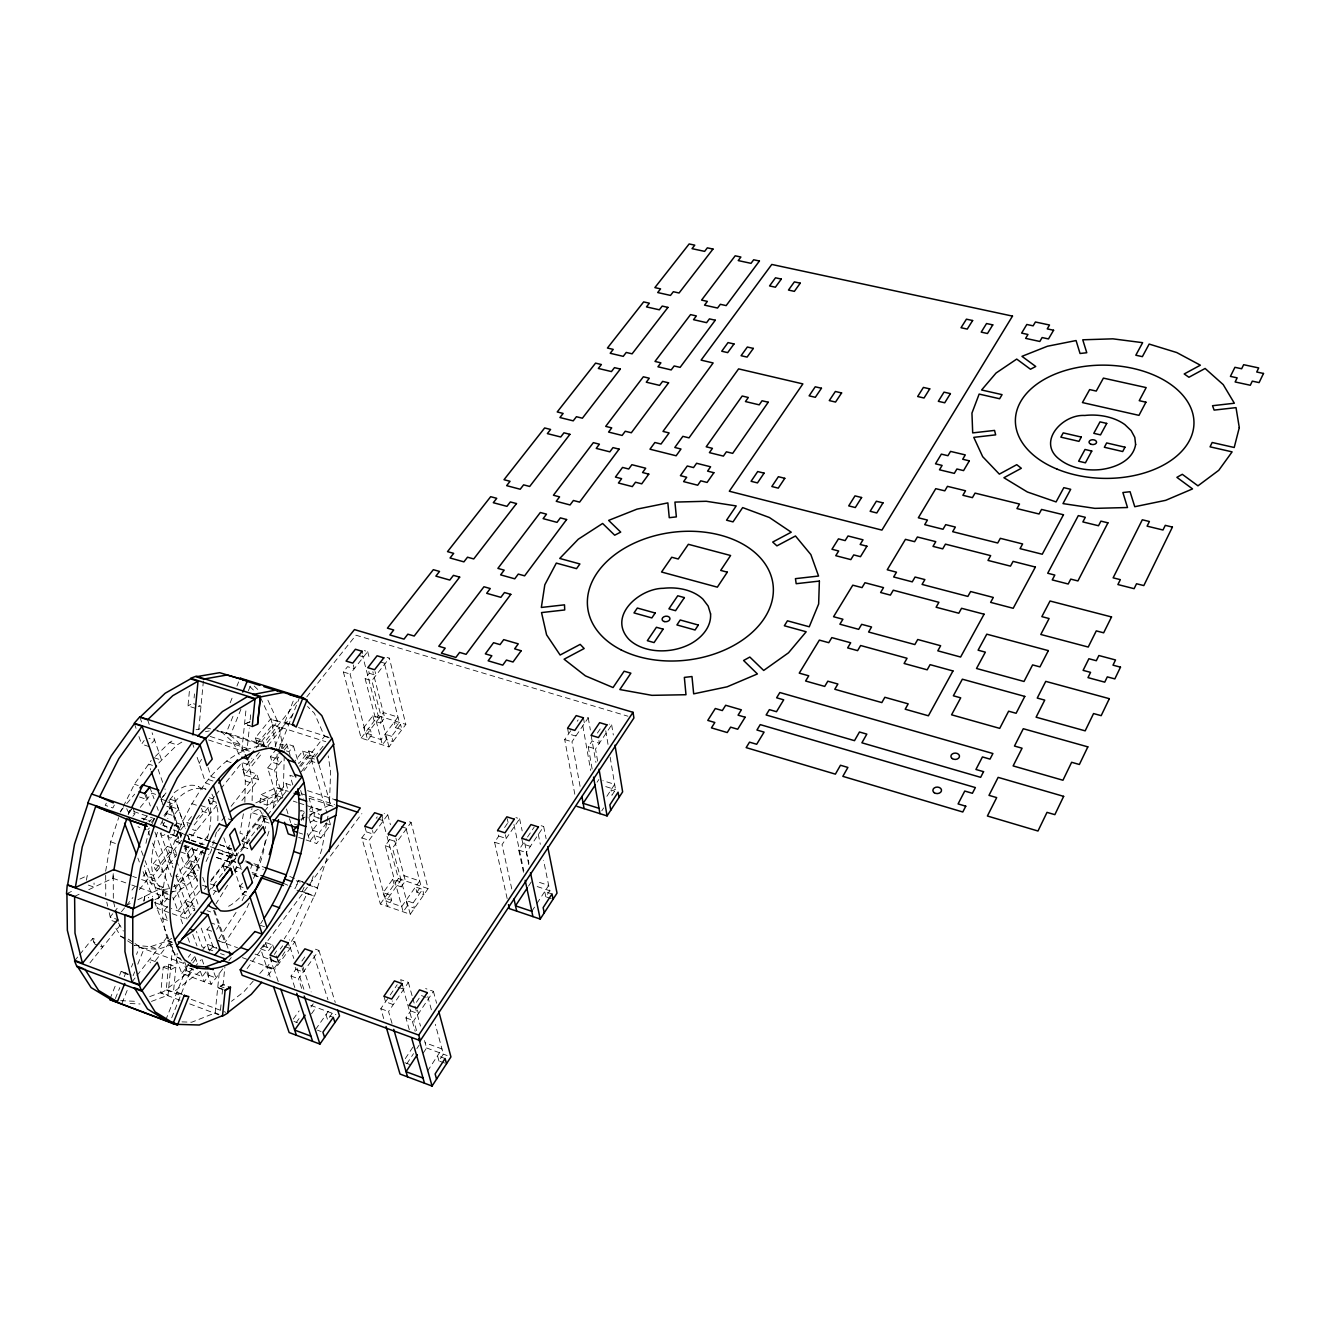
<?xml version="1.0" encoding="UTF-8"?>
<svg xmlns="http://www.w3.org/2000/svg" width="1330" height="1330" viewBox="0 0 1330 1330"><rect width="100%" height="100%" fill="white"/><g stroke="black" fill="none" stroke-linecap="round" stroke-linejoin="round"><path stroke-width="0.75" stroke-dasharray="5 3.75" d="M181.778 960.26L176.873 956.968C151.387 919.845 163.989 870.951 177.888 831.782C194.529 795.706 218.453 752.248 261.594 745.714L265.302 746.629M217.837 820.743L217.97 812.447L215.975 802.04L208.677 799.596A54.829 28.628 -68.5 0 1 207.148 839.08M244.87 802.239L245.302 780.926L242.077 763.137M252.118 800.743L252.484 783.304L248.594 761.558M273.298 807.393L275.46 795.49L282.509 797.817L267.064 805.149L259.965 802.771L260.796 794.841L276.623 787.476L288.294 791.333M267.064 805.149L267.895 797.202L260.796 794.841M277.139 754.193L276.291 787.626L283.357 789.954L284.238 756.487M314.163 816.653L314.312 812.613L319.749 814.409M309.225 815.124L329.424 805.149L330.605 771.483L328.211 755.906M88.778 889.67L112.867 878.249L113.316 873.062M154.978 899.645L162.41 895.938L163.224 887.226L138.42 878.415M180.049 1000.276L160.747 993.028L163.208 967.193L168.677 964.233L175.893 966.893L170.44 969.886L163.208 967.193M195.493 708.341L187.979 705.931L189.675 688.159M160.747 993.028L166.217 989.986L168.677 964.233M194.097 697.984L194.479 693.911M151.454 1001.407L168.012 995.206L172.85 944.765M203.39 681.027L198.669 730.602M192.966 968.822L166.267 989.453L173.465 992.163L177.206 953.411M181.977 1021.889L191.769 1022.205L215.161 1012.911L219.533 970.002M208.577 739.979L241.811 750.785L246.117 708.425M220.497 1009.769L221.096 1003.901M222.11 994.125L224.886 966.976M241.811 750.785L247.23 748.441L249.309 728.025M250.156 719.829L250.954 712.049M259.965 802.771L275.776 795.34L276.623 787.476M86.417 880.244L87.181 875.689L91.005 877.052M105.652 871.233L110.689 841.807L118.686 817.618M143.84 901.225L144.687 896.387L148.594 897.783M144.006 900.925L144.804 896.337L148.711 897.733M216.441 832.131L211.104 851.05L205.053 863.619M243.407 813.827L239.949 833.162L247.081 835.589L242.01 851.217M247.081 835.589L251.952 808.507M326.681 823.071L321.877 849.105L318.801 858.698M327.047 821.076L328.161 815.057M313.248 875.955L310.156 885.547L306.781 884.034M317.321 888.024L327.197 857.285M296.923 884.699L298.319 880.261L305.085 883.27M228.411 866.029L233.598 852.663M250.755 868.457L252.118 864.301L246.798 862.472M268.993 831.217L257.305 867.276L263.373 869.404M157.489 832.364C151.254 850.701 145.585 878.598 164.837 890.967C178.187 894.708 189.708 884.068 197.655 874.658L190.389 872.114L187.713 874.924L198.22 904.733M296.972 890.186L314.395 896.237L317.571 888.124L305.568 882.771M165.685 1020.177L187.746 964.998M275.111 746.413L294.545 697.785M171.703 1017.799L191.437 968.356M278.419 750.486L299.25 698.283M122.011 1003.186L127.929 988.539M133.116 975.721L134.679 971.864M137.788 964.184L144.022 948.789L139.451 947.226L136.541 954.425M266.914 746.762L230.489 735.008L240.896 709.306M248.394 690.769L250.638 685.199M109.958 998.996L115.91 984.316M119.6 975.223L121.113 971.482L128.511 974.242M230.173 702.789L233.265 695.158M236.94 686.081L238.635 681.891M170.323 834.276L176.075 836.254L179.7 827.293L174.263 824.866M115.378 998.547L119.816 987.591M124.239 976.686L125.752 972.962L131.271 975.023M131.437 967.043L132.884 963.435M230.489 735.008L226.316 732.764L233.033 716.172M128.511 813.777L129.958 810.236M291.453 941.407L298.003 931L314.163 896.121L306.997 893.644L290.838 928.456L284.254 938.83M296.956 884.45L295.177 888.457L290.023 886.196M304.138 887.21L302.392 890.967L314.395 896.237M249.159 903.103L244.886 912.164L224.92 942.87L217.854 940.327M242.126 900.626L246.416 891.566M227.58 885.215L216.042 903.718M234.662 870.369L236.424 866.645M160.697 824.434C168.727 807.443 184.139 783.437 206.017 789.205L198.669 786.745M162.925 825.465L164.504 822.289M120.531 812.048L122.377 808.341M123.308 806.479L134.413 784.235L151.204 760.477M128.145 814.658L130.922 809.089M114.347 805.082L112.9 807.975L105.236 805.332L106.683 802.456M284.886 951.798L278.319 962.189L271.104 959.578M274.396 954.391L276.59 950.933M260.647 948.855L267.912 951.465L272.716 944.998L265.468 942.388L260.647 948.855L266.332 966.029L273.564 968.656L267.014 976.203M260.663 923.635L262.808 920.31M444.619 1063.052L438.95 1060.958L443.372 1054.141L435.309 1024.333M551.268 898.631L545.815 896.802L549.756 890.734L543.604 860.46M601.808 810.801L603.67 807.942M610.154 757.186L615.557 789.671L611.9 795.29L611.002 789.97L618.101 792.181M218.968 938.614L237.854 909.67M427.512 1071.099L441.976 1048.938L425.135 1042.77M531.801 911.316L535.824 905.165M536.938 903.452L548.692 885.448L536.09 881.275M606.879 796.288L614.676 784.334L602.839 780.66M216.657 929.238L218.968 925.697L211.852 923.153M423.239 1053.044L426.581 1047.974L424.37 1040.027M406.797 1063.801L413.497 1053.659M416.855 1048.589L419.083 1045.214M528.509 886.113L532.499 880.078M597.054 782.24L598.899 779.447M213.232 894.608L215.41 891.333M405.284 1058.613L413.148 1046.776M416.539 1030.617L413.763 1020.709L433.414 991.349L425.65 988.572M528.791 864.65L526.248 852.563L543.671 826.512L541.177 825.714M597.636 761.142L595.541 748.973L611.667 724.867L609.24 724.135M190.389 872.114L192.784 868.557L198.22 870.452M409.308 1029.753L405.949 1017.866L410.638 1010.9L409.075 1005.347M416.406 1002.305L421.028 995.439L428.809 998.232M523.471 872.264L518.733 850.103L526.348 838.781M527.511 837.069L534.161 827.16M592.133 769.039L588.242 746.729L592.083 741.01L599.381 743.237L598.733 739.463M597.403 733.079L600.611 728.325M392.018 1023.418L388.56 1011.548L408.377 982.404L400.679 979.645L402.342 985.613M511.784 888.955L502.025 844.65L519.614 818.781L515.907 817.601M580.063 786.346L571.967 741.774L588.242 717.834L584.635 716.754M383.722 1018.614L380.812 1008.722L389.042 996.685M390.205 994.99L397.188 984.765M507.162 898.581L494.577 842.206L498.783 836.071L497.536 830.435M504.585 827.559L509.107 820.943M574.809 794.243L564.718 739.563L570.753 730.719M577.203 721.276L578.168 719.879M201.628 759.397L199.068 763.088L202.958 764.368M364.736 826.229L366.282 831.815L361.827 837.9L380.347 903.984L410.255 914.292L428.11 888.606L411.07 822.356L408.643 821.558M413.098 902.92L405.999 900.493L407.412 905.747L414.495 908.191L413.098 902.92L422.558 889.371L415.492 886.977L416.872 892.231L423.921 894.641L422.558 889.371M315.592 1029.47L328.294 1011.365M332.251 1013.261L327.646 1019.844L325.983 1014.657L333.265 1017.334M407.412 905.747L403.156 911.848L385.218 845.73L389.657 839.596L388.144 833.993M416.872 892.231L421.078 886.229L405.401 825.996M310.954 1007.043L313.265 1003.768M311.486 1013.876L316.108 1007.325M392.732 879.246L394.162 884.5L401.161 886.877L399.748 881.624L392.732 879.246L383.19 892.679L390.222 895.09L391.668 900.343L387.379 906.412L369.042 840.311L387.745 814.692L384.171 813.511M401.161 886.877L405.401 880.909L394.162 838.764M296.174 1022.654L300.796 1016.12M380.347 903.984L398.401 878.532L387.063 836.404M149.226 746.645L141.612 744.135L144.189 740.494M293.265 1019.096L299.084 1010.933M301.661 988.389L298.519 978.78L318.917 950.435L313.115 948.357M410.255 914.292L392.5 848.158L411.07 822.356M294.828 987.575L291.021 976.054L295.875 969.321L294.063 963.785M301.877 961.025L305.468 956.054M278.236 981.507L274.329 969.986L294.878 941.856L289.341 939.878M270.173 976.885L266.898 967.276L271.802 960.592L269.94 955.056M280.248 949.088L282.675 945.796M376.174 818.332L377.288 816.836M250.24 960.493L273.681 969.005L278.435 962.538L275.21 952.629M247.114 968.622L361.876 813.611M168.145 894.475L162.825 892.58L154.845 902.671L181.828 973.444L211.187 984.333L223.024 968.523M228.91 960.659L231.27 957.517M306.149 839.962L316.656 843.503L330.538 824.949L329.009 819.696M353.281 664.983L354.262 668.707L347.562 666.679L343.373 671.999L361.162 738.133L388.975 746.928L405.85 724.401L389.341 658.134L387.097 657.452M307.546 833.461L309.907 841.225L314.229 835.473L320.962 837.734L319.4 832.497L326.598 822.904M391.635 736.305L385.035 734.226L386.398 739.497L392.982 741.575L391.635 736.305L400.563 724.418L393.979 722.356L395.326 727.643L401.893 729.688L400.563 724.418M205.901 971.781L202.293 976.569L186.765 970.817M308.311 835.971L317.454 823.835M207.729 971.914L209.01 975.372L204.222 981.74L198.503 966.395M386.398 739.497L382.375 744.85L365.102 678.633L369.275 673.279L367.812 667.677M395.326 727.643L399.299 722.356L384.137 662.14M308.876 817.717L313.165 812.081L309.109 798.482M372.816 715.773L374.196 721.043L380.713 723.071L379.349 717.801L372.816 715.773L363.805 727.56L370.355 729.621L371.752 734.892L367.712 740.212L350.073 674.044L367.679 651.634L364.353 650.619M380.713 723.071L384.703 717.818L372.849 671.683M181.828 973.444L190.207 962.454M191.387 960.892L197.322 953.095M304.354 812.68L302.209 815.49L307.197 817.169M361.162 738.133L378.202 715.789L362.575 655.64M192.784 962.92L197.538 956.669M202.293 950.418L207.048 944.184L216.69 947.692M301.245 820.411L303.672 817.235M309.441 809.654L311.586 806.828L322.808 810.552M188.262 957.267L190.639 954.142M217.039 948.44L213.132 947.01L215.543 943.851M229.591 865.78L231.852 862.821L229.891 856.919L218.336 852.912M242.476 883.187L239.899 886.412L243.656 887.725L239.965 886.428M229.891 856.919L209.109 883.552L214.795 885.547M162.825 892.58L164.92 898.116L156.957 908.191L187.065 919.047L194.961 908.872L187.829 906.312L185.801 900.776L192.95 903.319L194.296 907.01M207.995 892.064L218.12 878.997M219.384 877.368L266.233 816.936M267.496 815.307L276.357 803.869M277.621 802.239L287.762 789.172L286.05 783.586L264.454 811.367M301.278 771.716L315.642 753.196L308.776 750.985L299.35 763.071M388.975 746.928L371.851 680.694L389.341 658.134M192.95 903.319L185.02 913.511L173.715 909.437M211.104 879.978L232.7 852.198M241.578 840.76L263.174 812.996M299.616 766.13L309.591 753.295L302.691 751.084L293.947 762.289M246.216 895.489L242.476 894.176L234.762 870.751L238.519 872.048L234.712 870.734L239.832 864.251L241.112 868.174M197.705 885.531L177.871 910.934L172.817 897.368M199.7 891.067L179.932 916.47L182.792 924.151M155.494 960.626L168.96 943.402L172.784 944.799M214.928 884.6L211.138 889.454L216.807 891.449M240.663 851.566L244.072 847.21L247.846 848.523L244.122 847.243L251.47 837.833M258.718 828.573L264.271 821.458L262.426 815.523L242.193 841.325L247.829 843.253M303.839 770.785L318.718 751.749M319.948 750.17L323.656 745.432M234.712 870.734L232.068 862.804L235.876 857.933M167.447 906.412L164.039 910.751L167.663 920.343M173.166 899.13L185.086 883.951L178.054 881.458L202.31 850.718M282.891 797.352L274.495 770.203L282.758 759.679M283.307 748.108L286.648 743.869L293.465 746.063L289.009 751.733L283.889 750.07M218.436 852.53L229.99 856.52L232.534 853.262M131.986 981.889L135.76 977.085M137.007 975.489L166.765 937.517L170.606 938.913M204.338 889.521L206.699 886.528M300.879 766.446L324.487 736.338L314.429 713.312L307.529 706.479M167.63 897.999L161.944 905.215L145.086 860.643M169.908 895.107L183.075 878.415L176.009 875.921L197.804 848.407M276.723 748.707L270.422 756.654L272.151 762.223L279.001 764.467L277.288 758.881L282.176 752.68M284.154 750.17L287.33 746.147L280.497 743.936L277.97 747.111M229.99 856.52L227.347 848.507L229.907 845.248M199.084 846.778L209.325 833.844M231.104 806.312L256.74 773.944L242.875 769.388L251.852 758.15M217.638 831.3L220.198 828.075M241.894 800.56L258.502 779.53L256.74 773.944M277.904 800.926L267.629 767.959L280.929 751.101M258.502 779.53L244.687 774.974L261.495 753.844M267.962 745.714L292.534 714.825M306.765 696.953L355.925 635.191L627.943 716.222M260.83 746.895L298.036 700.295M190.074 860.793L197.355 863.336L192.285 869.737L184.986 867.177L190.074 860.793L185.286 847.094M184.604 845.132L191.919 847.676L186.799 854.076L179.467 851.516M89.958 962.854L119.999 925.514L116.259 924.134M259.3 752.348L249.192 764.916L241.977 762.539L221.079 788.407M288.577 724.451L270.771 718.799L255.343 737.834L257.156 743.753L264.354 746.063L279.383 727.377L272.218 725.099L276.49 750.32M121.446 911.732L125.253 906.993M126.533 905.414L132.9 897.534M139.284 889.654L148.195 878.615L155.61 881.241L176.84 854.858L169.459 852.281L167.364 846.379L153.183 863.885L155.327 869.77L162.742 872.38L160.597 866.495L153.183 863.885M155.327 869.77L169.459 852.281M196.308 819.064L202.542 811.35L201.545 808.391M187.746 834.974L189.276 839.396L216.624 805.415L209.325 802.954L214.546 796.487M215.859 794.875L219.766 790.02M257.156 743.753L272.534 724.717L270.771 718.799M181.761 840.277L153.449 875.34L146.017 872.713L140.897 879.03M194.147 824.916L214.662 799.496L211.902 794.11M256.225 747.992L277.637 721.458L267.114 698.45M74.513 960.925L78.42 956.104M79.734 954.508L92.751 938.431L96.525 939.828M112.767 913.743L110.207 916.902L117.705 919.629M114.047 912.164L119.151 905.846M131.953 890.069L134.513 886.911M188.843 828.307L186.799 822.406L191.803 816.238M175.427 840.676L180.897 833.91M169.642 799.978L173.548 795.19L185.369 828.44M164.006 815.506L170.489 807.543L168.345 801.574M174.247 826.163L176.857 822.971L171.204 806.778L165.951 813.179L167.846 818.565M166.499 800.943L160.98 799.064L166.184 792.713L164.937 788.873M149.342 821.907L151.454 819.33M151.354 822.372L154.529 818.482M160.98 799.064L166.184 792.713M132.917 816.254L135.045 813.694L127.73 811.167L126.034 806.712M140.249 807.376L151.986 793.145L155.627 794.376M126.782 803.636L134.662 794.176M120.149 811.616L123.341 807.776M253.215 981.075L244.022 991.615L231.487 1001.29M259.766 973.56L266.332 966.029M200.082 971.449L173.465 992.163M194.296 967.342L200.98 959.961M208.993 951.1L213 946.661M213.132 947.01L206.948 929.504L209.525 926.678M242.476 894.176L245.102 891.316L248.843 892.63M158.769 762.988L177.139 744.916L182.21 741.874M155.444 756.321L169.608 742.456L174.696 739.43M151.82 743.005L154.679 740.212L148.977 738.35M223.274 989.769L217.721 987.725L223.107 984.35L226.798 985.696M220.281 986.744L223.074 984.632L230.456 987.359M192.168 966.528L134.363 945.281L150.606 946.661L168.328 940.659L171.603 938.332M187.979 705.931L190.822 704.285M310.056 822.273L318.452 818.083M125.702 905.763L130.905 903.186M137.855 899.762L163.224 887.226M300.796 819.28L307.546 815.955M74.613 896.387L81.695 893.029M258.436 809.239L251.536 812.497L265.152 817.069M66.916 893.594L74.015 890.252M255.809 802.871L283.357 789.954M79.933 879.063L87.181 875.689M149.725 996.602L160.797 992.496L168.012 995.206M134.995 943.552L141.745 948.007L157.921 949.354L175.593 943.303M249.957 721.774L244.537 724.019L250.24 725.848M249.94 721.907L244.521 724.135L252.185 726.579M205.419 731.716L209.309 730.902M196.042 729.721L199.932 728.907M198.253 706.662L201.03 706.147L193.532 703.769M130.041 1003.535L140.082 1003.984M120.681 1000.659L136.807 1001.39M181.312 993.743L176.823 992.313L182.493 994.441M181.163 994.092L176.691 992.679L180.464 994.092M121.113 971.482L125.752 972.962M205.784 727.693L211.52 729.123M213.432 729.605C227.064 731.334 239.849 739.862 244.521 753.113M216.99 731.035L228.411 733.877M284.736 722.34L286.964 722.955M358.551 655.374L363.556 656.887L362.109 651.284M380.197 661.908L385.251 663.421M369.275 673.279L376.008 675.324L375.06 671.583M343.373 671.999L350.073 674.044M365.102 678.633L371.851 680.694M564.718 739.563L571.967 741.774M588.242 746.729L595.541 748.973M378.202 715.789L405.85 724.401M605.732 786.595L615.557 789.671M371.752 734.892L365.218 732.83L363.805 727.56M292.234 724.734L284.786 722.207L288.743 724.634M298.469 727.593L328.144 737.003M277.637 721.458L270.472 719.181L260.68 697.951M324.487 736.338L331.802 738.649M272.534 724.717L325.833 741.691M255.343 737.834L262.559 740.145L264.354 746.063M313.298 756.471L309.624 755.29L311.32 761.226L314.977 762.423M256.574 740.394L263.772 742.722M310.771 757.867L314.445 759.048M226.316 732.764L268.61 746.396M311.22 758.898L304.337 756.67L302.691 751.084M261.594 745.714L267.28 747.543M221.063 731.517L233.149 742.323L240.431 744.684M210.173 736.421L247.23 748.441M244.521 749.605L252.151 752.082M270.422 756.654L277.288 758.881M498.783 836.071L506.215 838.482L505.4 834.725M267.629 767.959L274.495 770.203M293.348 776.371L289.874 775.24L292.833 784.949M494.577 842.206L502.025 844.65M518.733 850.103L526.248 852.563M169.608 742.456L177.139 744.916M226.3 761.043L233.997 763.57M286.05 783.586L291.902 785.515M307.546 790.652L334.911 799.663M301.411 793.678L307.263 795.606M309.208 796.254L334.562 804.617M377.969 818.931L383.356 820.71L381.86 815.091M401.278 826.612L406.714 828.407M309.691 798.382L333.032 806.08M329.424 805.149L333.015 806.329M245.302 780.926L252.484 783.304M275.776 795.34L283.556 797.9M293.265 801.125L297.155 802.406M299.1 803.054L322.425 810.785M154.047 757.684L161.612 760.195L152.102 732.78M214.895 777.867L211.021 776.587L208.029 767.493M309.824 810.968L318.751 813.943M537.187 886.561L553.396 891.948M208.228 779.43L215.959 782.007M366.282 831.815L373.497 834.226L372.466 830.485M389.657 839.596L396.922 842.023L395.924 838.282M303.955 811.367L300.613 810.253L304.021 821.824M552.017 893.943L544.718 891.516L545.815 896.802M260.713 798.665L267.812 801.026M319.616 818.249L314.179 816.454L313.415 820.593L317.055 821.807M152.435 765.365L148.644 764.102L150.706 769.937M209.575 784.401L205.701 783.121L196.591 755.639M325.501 823.27L330.538 824.949M361.827 837.9L369.042 840.311M385.218 845.73L392.5 848.158M209.176 797.651L214.662 799.496M262.426 815.523L269.89 818.033M294.279 824.051L297.621 825.182M312.65 830.219L319.4 832.497M263.673 818.083L267.397 819.33M298.901 832.813L302.675 834.076M264.271 821.458L271.719 823.968M298.635 837.418L304.271 839.313M200.547 805.431L207.879 807.909L209.841 813.827L202.542 811.35M259.466 825.332L255.726 824.068L257.604 830.003M134.413 784.235L138.204 785.515M191.653 803.586L199.417 806.213M228.294 818.898L232.118 820.194M170.207 799.247L175.793 801.125L185.352 828.706M398.401 878.532L428.11 888.606M167.43 802.04L173.033 803.935M171.204 806.778L178.636 809.305L173.382 815.722L165.951 813.179M139.484 796.986L146.782 799.463L144.588 793.511M166.799 806.279L170.489 807.543M186.799 822.406L192.318 824.284M176.857 822.971L184.238 825.498L179.051 831.898L173.499 829.987M192.501 829.554L196.175 830.818L194.662 826.395M133.798 811.549L154.829 818.765M173.964 825.332L179.7 827.293M242.16 841.292L249.707 843.902M391.668 900.343L384.653 897.916L383.19 892.679M189.143 834.159L210.306 841.425M212.218 842.073L217.987 844.051M219.916 844.716L231.453 848.69M163.075 825.215L166.998 826.562M188.943 834.159L210.09 841.441M212.019 842.09L217.771 844.068M219.699 844.733L231.237 848.706M142.177 818.266L149.425 820.76M223.822 837.734L227.413 848.54L231.187 849.837M177.888 831.782L185.668 834.442M179.982 832.813A4.838 2.527 -68.5 0 1 179.251 840.427A4.838 2.527 -68.5 0 1 175.244 838.648A4.838 2.527 -68.5 0 1 179.982 832.813L187.347 835.34M191.188 840.061L208.461 846.013M210.373 846.661L216.142 848.656M218.054 849.305L237.239 855.922L235.942 851.981M191.104 840.427L202.609 844.384M214.13 848.357L235.227 855.639M227.347 848.507L234.961 851.134M245.651 860.876L265.052 867.559M298.352 880.277L303.755 882.139M296.274 880.776L300.148 882.106M307.895 884.783L317.571 888.124M231.071 860.477L238.203 862.937M176.341 841.79L183.706 844.334M231.836 860.992L235.593 862.289M184.039 846.163L209.01 854.808M216.69 857.484L232.068 862.804M183.823 846.179L208.793 854.841M216.474 857.501L231.852 862.821M240.447 868.374L236.574 867.027L241.844 869.321M252.085 872.413L261.794 875.772M226.832 867.06L223.058 865.747L224.554 870.186M254.13 875.273L257.638 876.503M258.253 876.736L254.396 875.389L257.555 867.393L245.036 861.857M167.364 846.379L174.745 848.956L176.325 853.378M230.605 868.357L223.058 865.747L225.053 871.649M110.689 841.807L118.303 844.467M168.012 861.89L175.776 864.6M187.713 874.924L194.995 877.484L184.587 847.742M202.459 885.248L206.017 886.512M154.18 878.731L146.766 876.104A54.829 28.628 -68.5 0 1 144.455 865.597M132.701 876.387L136.508 877.734M157.455 888.34L164.837 890.967M259.766 925.048L265.252 926.993M162.809 891.599L170.556 894.359M207.048 910.651L210.622 911.931M112.867 878.249L130.008 884.384M131.919 885.065L137.638 887.093M139.534 887.775L162.41 895.938M164.92 898.116L171.986 900.643M284.52 946.461L290.073 948.44L288.244 942.887M397.953 987.159L403.738 989.237L402.175 983.668M154.845 902.671L171.819 908.756M263.174 945.979L270.439 948.589M88.362 885.098L94.081 887.16L94.048 882.987M206.948 929.504L214.08 932.064M162.659 918.614L170.373 921.391M217.97 940.676L237.472 947.725M255.028 954.076L278.435 962.538M271.802 960.592L279.234 963.286L277.987 959.595M295.875 969.321L303.373 972.03L302.176 968.34M410.638 1010.9L418.451 1013.726L417.421 1010.019M242.426 957.65L248.278 959.778M266.898 967.276L274.329 969.986M291.021 976.054L298.519 978.78M380.812 1008.722L388.56 1011.548M405.949 1017.866L413.763 1020.709M212.783 950.784L202.077 946.877L196.408 931.432M220.497 953.577L224.338 954.99M168.328 940.659L171.952 941.973M116.624 922.338L111.005 920.277L108.162 908.157M167.514 940.925L175.178 943.718M150.606 946.661L157.921 949.354M115.91 928.323L120.797 936.353L126.383 938.415M176.873 956.968L180.681 958.365M310.721 1005.347L335.875 1014.607M426.581 1047.974L447.146 1055.538M445.101 1058.547L437.52 1055.754L438.95 1060.958M209.01 975.372L215.959 977.949L214.064 972.762M155.361 961.59L149.575 959.462L150.34 962.854M165.884 966.245L173.133 968.922M220.381 986.411L224.072 987.774M217.754 987.409L223.307 989.453M92.751 938.431L93.566 941.823L99.218 943.918M293.913 1021.407L297.538 1022.753M317.421 1030.151L321.079 1031.515M404.935 1062.703L410.588 1064.798M123.208 972.795L130.589 975.555M166.217 989.986L181.612 995.754M191.237 999.362L225.867 1012.329M215.161 1012.911L218.851 1014.291M189.691 1003.884L222.476 1016.203M252.401 873.91L257.654 876.187M172.418 834.658L176.075 836.254M283.14 883.187L288.294 885.448M301.91 891.399L306.997 893.644M246.848 861.973L262.575 868.939M289.807 876.453L294.928 878.748M128.245 939.096L133.299 942.438M120.797 936.353L125.885 939.712M127.58 940.825L132.667 944.167M249.807 686.563L255.56 692.066M254.163 686.014L258.319 690.004M93.566 941.823L95.128 944.3L102.643 947.093L101.097 944.616M118.503 923.02L123.374 931.05M233.149 742.323L239.716 755.822M137.871 858.099L139.351 861.99M143.042 871.665L152.634 896.852M184.687 961.939L186.632 967.126L193.532 969.67L188.727 976.004L183.64 962.571M141.412 850.951L144.355 858.715M132.8 807.726L134.48 812.198M148.278 831.45L149.725 835.323M152.618 843.087L169.924 889.604M187.779 937.584L189.924 943.352M194.928 956.785L197.788 964.466M154.945 832.065L171.42 876.67M174.28 884.417L187.065 919.047M192.75 934.408L197.006 945.929M201.961 959.362L204.089 965.131M206.931 972.812L211.187 984.333M146.067 794.359L150.323 805.947M160.248 832.979L173 867.725M176.009 875.921L190.024 914.059M149.808 787.177L154.031 798.765M156.857 806.495L158.253 810.352M162.476 821.94L163.889 825.797M167.414 835.456L175.859 858.615M176.558 860.56L194.862 910.751M201.196 928.14L208.943 949.371M161.512 800.56L163.125 805.032L160.997 799.164M168.977 800.527L181.595 835.722M185.103 845.498L197.721 880.693M188.145 836.271L189.542 840.178M192.318 847.991L199.284 867.559M202.758 877.335L206.233 887.11M214.579 910.585L228.494 949.687M134.397 723.686L136.358 729.256M138.935 736.537L141.612 744.135M181.528 857.385L184.986 867.177M177.056 834.159L179.251 840.41M139.933 717.269L141.878 722.855M158.137 769.388L164.255 786.911M192.784 868.557L197.987 883.469M170.523 807.543L181.296 838.316M147.597 719.763L149.525 725.349M191.919 847.676L200.049 871.1M213.631 910.302L224.92 942.87M192.268 742.589L194.13 748.175M265.468 942.388L267.978 950.036M269.791 957.201L273.681 969.005M290.023 946.91L293.797 958.465M296.939 968.09L303.872 989.271M272.716 944.998L274.595 950.717M242.875 769.388L244.687 774.974M294.878 941.856L298.635 953.411M303.007 966.893L311.12 991.914M242.792 843.27L244.122 847.243M313.913 955.472L327.978 999.778M318.917 950.435L335.276 1002.454M286.482 808.989L288.893 816.753M289.491 818.698L290.688 822.572M280.497 743.936L282.193 749.521M286.648 743.869L290.156 755.507M300.663 790.452L303.223 798.865M309.059 818.266L316.656 843.503M293.465 746.063L298.685 763.536M308.776 750.985L326.947 813.162M319.034 764.85L330.854 805.664M383.921 996.253L385.534 1001.806L393.281 1004.599L392.217 1000.908M402.907 987.591L415.176 1031.299M408.377 982.404L412.234 996.303M412.782 998.298L414.445 1004.25M414.993 1006.245L420.513 1026.112M427.795 996.519L431.552 1010.434M382.192 818.366L386.515 834.409M387.745 814.692L390.422 824.733M433.414 991.349L436.606 1003.269M367.679 651.634L369.757 659.647M106.733 902.089L107.68 906.146M114.746 906.844L113.333 900.776L113.233 873.926M146.017 872.713L151.204 883.851A54.829 28.628 -68.5 0 0 170.041 888.174M507.262 818.698L508.077 822.455M513.929 824.467L523.821 870.867M519.614 818.781L522.158 830.884M524.702 842.987L528.941 863.17M521.709 838.282L522.889 843.918L530.387 846.362L529.606 842.605M538.268 834.209L540.312 844.301M543.671 826.512L546.098 838.632M208.677 799.596L209.325 802.954M567.561 728.208L568.592 733.877L575.84 736.072L575.159 732.298M582.823 725.814L590.67 770.419M583.438 717.784L584.419 723.454M588.242 717.834L590.354 730.004M591.102 735.34L595.956 762.456M279.383 727.377L282.941 748.724M605.749 730.802L608.126 745.016M611.667 724.867L613.33 735.025M105.669 875.356L105.768 895.988M174.147 792.763A54.829 28.628 -68.5 0 1 204.587 791.666M203.091 850.402A54.829 28.628 -68.5 0 1 173.449 886.728M145.951 843.336A54.829 28.628 -68.5 0 1 149.459 830.685M152.202 823.652A54.829 28.628 -68.5 0 1 154.862 817.983M259.782 810.153A55.395 27.714 -68.9 0 1 265.535 828.524M265.235 840.76A55.395 27.714 -68.9 0 1 253.415 878.415M245.169 891.333A55.395 27.714 -68.9 0 1 225.236 907.775M221.794 820.477A55.395 27.714 -68.9 0 1 227.363 814.259M187.879 835.755A4.854 2.51 -68.6 0 1 188.212 839.646M236.341 853.012A4.888 2.444 -68.9 0 1 236.491 855.024M235.892 857.434A4.888 2.444 -68.9 0 1 231.121 860.261A4.888 2.444 -68.9 0 1 233.349 852.53M174.064 829.737A4.838 2.544 -68.5 0 1 171.769 837.368A4.838 2.544 -68.5 0 1 168.627 834.143M141.462 818.283A4.805 2.577 -68.2 0 1 143.524 819.962M139.8 827.31A4.805 2.577 -68.2 0 1 138.004 826.462M149.326 828.008A4.821 2.577 -68.3 0 1 147.83 829.488M147.946 821.109A4.821 2.577 -68.3 0 1 150.024 821.042M164.222 826.711A4.821 2.544 -68.4 0 1 167.031 828.058M164.853 834.492A4.821 2.544 -68.4 0 1 161.545 834.625M161.263 833.794A4.821 2.544 -68.4 0 1 161.179 832.763M419.698 880.959L401.726 906.595L385.933 901.158L403.988 875.639L419.698 880.959M397.969 717.086L381.012 739.58L366.299 734.941L383.356 712.548L397.969 717.086M147.131 815.955L143.956 819.829L147.131 815.955M131.737 809.022L127.497 814.143L131.737 809.022"/><path stroke-width="1.5" d="M151.637 908.024L152.501 899.196L133.166 908.806L67.231 884.982L66.5 893.793L132.368 917.717L151.803 907.941L152.618 899.13M263.889 918.648C288.311 880.776 303.888 834.193 297.787 788.889M213.199 969.67L205.734 966.927L189.957 965.763C241.146 983.768 274.844 919.396 292.035 881.574C303.905 849.155 311.42 813.594 303.207 779.397C298.552 766.645 290.854 752.315 276.407 749.372L288.028 760.095L295.825 776.986M321.394 819.064L321.544 815.024L336.922 807.36L336.025 815.29L320.663 823.021L321.544 815.024M336.623 807.526L337.837 773.827L333.431 744.601M132.368 917.717L133.166 908.806M192.95 734.892L198.02 681.193L190.556 678.849L165.169 693.246L139.933 717.269M257.588 724.351L260.481 696.388L255.061 698.566L252.185 726.579L257.538 724.202L260.364 696.937L283.224 692.514M88.129 803.187L74.497 844.218L67.647 884.783L75.345 887.559L82.227 846.961L95.86 805.847L126.317 819.097L147.364 826.346M113.915 870.003L118.303 844.467L126.915 818.382M278.535 819.679L276.025 833.594L269.242 854.508M329.042 851.533L335.709 815.44M170.922 827.925L169.375 832.597L154.047 825.864L157.805 816.703L173.066 823.519L170.772 828.158M146.466 823.27L132.784 864.816L125.702 905.763L133.582 908.606L140.681 867.609L154.363 825.996L87.797 803.037L91.554 794.01L158.12 816.836L177.206 778.083L200.115 745.149L192.268 742.589L169.326 775.457L150.207 814.126M184.238 995.505L188.827 996.552L177.522 1024.948L109.725 999.562L173.016 1023.635L184.371 995.139L186.383 996.436M303.024 697.701L292.234 724.734L296.224 727.011L306.947 700.079L303.024 697.701L240.181 678.101L244.271 680.528M83.009 968.456L77.34 966.312L91.122 987.625L109.958 998.996L117.356 1001.806L124.787 983.435M242.792 692.099L247.314 680.943L219.65 672.681L196.125 676.754L203.573 679.098L227.081 674.992L247.314 680.943M254.296 892.231L261.162 877.717M131.836 807.227L142.011 786.795L156.541 766.163M91.886 794.143L111.138 756.005L134.397 723.686L142.077 726.197L156.208 766.629M386.049 1026.544L400.014 1074.042L432.067 1086.045L450.937 1056.918L438.717 1011.216M508.509 904.633L509.407 908.656L540.229 919.063L557.021 893.145L547.711 846.711M577.037 806.396L607.079 815.905L622.639 791.865L614.992 745.166M417.304 1054.624L406.049 1071.681L422.99 1078.015M527.395 887.808L515.508 905.83L531.801 911.316M595.208 785.049L583.139 803.32L599.015 808.324M334.911 799.663L360.314 808.008L240.215 969.753L242.176 975.289L420.28 1040.659L418.734 1035.106L633.03 712.315L354.462 629.589L300.597 697.086M420.28 1040.659L633.911 717.984L633.03 712.315M229.408 823.054C213.764 845.813 194.33 889.205 220.531 910.801C243.939 914.358 257.704 887.941 265.9 869.986C272.367 850.784 280.148 822.605 261.594 807.792L254.479 806.362C242.609 808.158 233.448 817.185 226.931 826.728L219.251 824.118M273.448 986.478L289.142 1032.546L319.932 1044.067L339.516 1015.937L337.687 1010.152M305.152 1015.239L294.645 1030.085L310.921 1036.153M142.077 726.197L118.852 758.582L99.617 796.803L113.349 802.888M296.54 826.612L293.265 830.901L297.022 832.164M141.662 991.133L159.517 968.174L157.273 962.305L139.367 985.264L141.662 991.133L76.957 966.777L74.513 960.925L139.367 985.264M232.584 874.276L218.702 892.114L216.674 886.212L230.605 868.357L232.584 874.276L230.589 868.357L216.674 886.212M271.719 823.968L303.739 782.755M269.89 818.033L302.026 776.82L294.628 774.409M174.446 940.31L209.641 895.223L201.994 892.53M211.686 901.125L176.607 946.195L220.331 962.122L225.684 959.13L178.32 941.856M82.46 963.302L74.995 933.145L74.613 896.387L66.916 893.594L67.348 930.318L74.896 960.46L82.46 963.302L117.705 919.629M253.681 751.134L247.347 758.981L241.927 757.219M218.702 783.054L237.588 759.729M144.588 793.511L149.808 787.177L144.588 793.511L139.101 791.649M139.899 787.875L142.526 784.717L158.902 790.253M199.982 744.717L205.419 738.167L139.783 716.853L134.247 723.254L199.982 744.717L206.865 765.664L212.235 759.114L205.419 738.167M261.777 982.238L251.304 994.308L227.846 1012.512M205.734 966.927L223.008 960.626L240.63 947.509L254.861 931.549M214.745 955.156L220.082 949.238L208.029 914.757L200.847 912.18M182.11 938.648L193.532 930.485L207.995 914.791M197.721 736.055L222.509 711.533L247.314 696.704L254.944 699.115L230.273 714.011L205.552 738.599L199.683 736.687M230.456 987.359L225.119 990.468M198.02 681.193L172.784 695.673L147.597 719.763L141.844 717.901M75.345 887.559L113.615 869.604L130.789 875.705M222.526 1015.671L199.217 1025.014L177.755 1024.366L172.102 1022.221M283.905 751.799L269.159 748.158C226.05 754.842 202.293 798.382 185.668 834.442C171.786 873.66 159.101 922.538 184.471 959.761L197.488 968.539M274.545 748.923L270.854 748.009L278.419 750.486M292.284 724.584L294.512 725.183M173.016 1023.635L177.522 1024.948M295.293 695.906L302.791 698.25L275.643 690.137L252.733 694.543L258.452 696.338M246.233 681.143L259.949 685.415M263.872 686.629L277.571 690.918M289.325 694.576L299.117 697.635M303.041 698.849L306.947 700.079M260.481 696.388L196.175 676.189L190.606 678.283L255.061 698.566M288.028 760.095L295.459 762.506M295.559 791.749L299.45 793.029M336.507 805.249L357.969 812.331M294.13 793.245L299.965 795.174M299.416 798.815L306.748 801.225M279.632 813.611L299.1 820.128L298.219 828.191L272.933 819.696M298.668 824.151L305.95 826.595M293.681 851.449L300.946 853.927M103.707 809.937L111.371 812.597M129.742 820.111L146.167 825.78M265.052 867.559L286.382 874.924L283.14 883.187L261.794 875.772M183.773 840.577L208.81 849.205M183.69 840.942L206.782 848.922M284.77 879.047L292.035 881.574M262.126 878.083L283.423 885.481M272.451 905.314L279.749 907.875M254.894 931.515L262.209 934.125L249.957 896.802L254.928 890.302L267.081 927.642M189.941 929.188L193.532 930.485M240.63 947.509L247.995 950.169M218.984 949.138L232.65 954.109M223.008 960.626L230.423 963.319M240.215 969.753L418.734 1035.106M96.641 806.878L101.978 809.189M150.224 824.933L153.997 826.578M117.356 1001.806L98.603 990.468L84.887 969.154M306.731 700.627L321.827 715.64L331.802 738.649M245.335 754.808L247.779 759.862M124.571 823.237L136.392 854.226M128.96 818.017L139.949 847.077M229.192 951.648L230.572 955.555M151.387 771.882L160.315 797.219M280.829 989.188L296.391 1035.255M296.74 993.327L312.633 1041.34M304.188 996.07L319.932 1044.067M213.448 785.698L226.931 826.728M324.587 1037.367L322.907 1032.196L333.265 1017.334L334.927 1022.537M218.752 779.147L232.118 820.194M284.553 822.256L288.194 833.877L294.878 836.154L291.287 824.517M393.747 1029.353L407.562 1076.868M411.552 1037.666L424.47 1083.202M418.767 1038.531L432.067 1086.045M436.556 1079.112L435.126 1073.925L445.101 1058.547L446.514 1063.751M115.677 910.884L118.038 920.992M514.012 899.014L516.672 911.1M525.184 880.327L532.931 916.603M530.487 872.713L540.229 919.063M544.236 912.895L543.139 907.625L552.017 893.943L553.081 899.23M581.908 796.487L584.103 808.64M593.562 777.152L599.946 813.644M599.032 769.255L607.079 815.905M610.769 810.186L609.871 804.866L618.101 792.181L618.982 797.501M216.557 909.005A55.395 27.714 -68.9 0 1 208.328 905.115M201.794 892.713A55.395 27.714 -68.9 0 1 219.5 823.486M230.206 811.666A55.395 27.714 -68.9 0 1 254.097 805.282M145.735 829.554A4.821 2.577 -68.3 0 1 145.319 824.783M132.767 917.517L132.767 954.541L139.733 984.799L131.986 981.889L124.954 951.648L124.904 914.658L132.767 917.517M819.38 581.077L818.648 604.003L809.255 626.779L787.443 620.811L784.351 625.765L806.18 631.767L788.49 652.814L763.686 670.453L749.837 657.053L743.586 660.495L757.402 673.944L727.128 686.812L693.678 693.844L691.982 676.538L684.351 677.402L685.981 694.726L651.916 695.341L619.846 689.538L630.886 673.18L624.119 671.218L613.047 687.543L585.399 675.856L564.086 659.215L584.169 648.525L580.196 644.368L560.13 655.025L546.597 634.859L541.526 612.581L564.718 609.955L564.502 604.834L541.343 607.461L544.818 584.784L556.322 563.089L576.522 568.642L579.913 563.97L559.747 558.45L578.301 539.199L602.623 523.471L614.693 535.209L620.711 532.1L608.625 520.396L637.037 509.124L667.86 502.89L669.256 517.686L676.371 516.888L674.925 502.092L706.247 501.277L736.205 505.932L726.546 520.196L733.013 521.875L742.655 507.595L769.438 517.536L791.25 532.2L772.697 542.058L776.92 545.865L795.473 535.99L810.868 554.61L818.565 576.04L795.44 578.65L796.188 583.704L819.38 581.077M710.569 613.911C711.45 626.995 701.725 637.619 690.985 643.62A44.838 31.172 -7.8 0 1 628.575 638.999C607.727 615.923 639.398 588.409 663.304 588.309A44.838 31.172 -7.8 0 1 702.955 599.182L708.175 606.081L710.569 613.911M225.152 990.135L222.476 1016.203L227.796 1013.044L230.472 987.06L225.152 990.135M1239.294 427.612L1234.207 447.495L1212.179 442.491L1210.051 446.83L1232.112 451.868L1218.762 470.305L1197.964 485.832L1182.303 474.311L1176.884 477.354L1192.545 488.908L1165.678 500.329L1134.756 506.713L1130.068 491.718L1122.886 492.532L1127.508 507.528L1094.856 508.359L1062.986 503.605L1070.7 489.307L1063.834 487.661L1056.087 501.925L1027.392 492L1003.901 477.736L1021.34 468.276L1016.752 464.685L999.345 474.128L982.687 456.689L973.776 437.354L995.671 434.86L994.541 430.421L972.696 432.898L971.947 413.098L979.146 394.079L999.628 398.751L1002.072 394.644L981.607 389.989L996.054 373.032L1016.718 359.083L1030.484 369.241L1035.737 366.482L1021.955 356.34L1047.408 346.249L1076.07 340.547L1080.043 353.497L1086.776 352.733L1082.753 339.798L1112.878 338.834L1142.636 342.675L1135.82 355.226L1142.37 356.64L1149.153 344.071L1176.751 352.55L1200.375 365.201L1184.199 373.963L1188.937 377.255L1205.113 368.476L1223.218 384.619L1234.356 403.239L1212.528 405.716L1214.124 410.106L1236.019 407.628L1239.294 427.612M1135.621 444.553C1132.877 460.579 1115.421 467.678 1101.024 469.523A42.809 27.431 1 0 1 1060.259 459.897C1036.087 442.824 1062.055 414.046 1084.765 415.475A42.809 27.431 1 0 1 1124.897 424.636L1131.132 430.604L1134.806 437.387L1135.621 444.553M1063.651 796.354L1054.856 814.658L1047.009 812.364L1037.982 831.017L987.392 816.005L996.685 797.601L988.988 795.357L998.132 777.368L1063.651 796.354M1087.84 746.862L1079.378 764.484L1071.631 762.289L1062.953 780.245L1013.128 765.914L1022.072 748.208L1014.474 746.047L1023.285 728.724L1087.84 746.862M1120.492 667.161L1114.839 678.899L1107.308 676.87L1104.748 682.157L1087.99 677.618L1090.567 672.365L1083.102 670.37L1088.888 658.732L1096.319 660.711L1098.879 655.524L1115.521 659.963L1112.994 665.166L1120.492 667.161M1263.5 373.464L1259.094 382.608L1252.295 381.145L1250.3 385.251L1235.138 381.959L1237.166 377.853L1230.416 376.39L1234.922 367.313L1241.655 368.759L1243.65 364.703L1258.695 367.928L1256.734 372.001L1263.5 373.464M1109.336 698.682L1101.174 715.656L1093.559 713.562L1085.18 730.852L1036.103 717.186L1044.732 700.112L1037.25 698.067L1045.746 681.376L1109.336 698.682M1172.412 527.079L1143.817 585.582L1136.535 583.754L1134.108 588.675L1117.898 584.552L1120.342 579.647L1113.127 577.835L1142.32 519.781L1149.403 521.51L1147.092 526.148L1162.985 530.005L1165.28 525.35L1172.412 527.079M1111.531 616.954L1103.651 632.814L1096.286 630.886L1088.223 647.045L1040.792 634.476L1049.087 618.533L1041.855 616.638L1050.035 601.01L1111.531 616.954M965.763 806.196L962.787 811.998L842.838 776.354L847.892 767.443L840.477 765.249L835.39 774.143L746.163 747.626L749.521 742.157L756.687 744.268L764.085 732.115L756.936 730.02L760.228 724.617L975.372 787.576L972.396 793.295L964.749 791.051L958.082 803.918L965.763 806.196M983.552 771.666L980.642 777.335L861.89 742.805L866.827 734.127L859.463 731.999L854.508 740.66L766.13 714.975L769.388 709.638L776.504 711.7L783.702 699.829L776.637 697.801L779.846 692.531L992.912 753.528L990.019 759.114L982.438 756.936L975.937 769.471L983.552 771.666M1024.782 696.405L1016.103 713.279L1008.622 711.201L999.728 728.375L951.565 714.808L960.709 697.834L953.361 695.789L962.355 679.198L1024.782 696.405M1048.339 650.619L1039.96 666.895L1032.595 664.9L1024.017 681.475L976.519 668.491L985.347 652.149L978.099 650.187L986.777 634.177L1048.339 650.619M1107.94 522.84L1077.915 580.944L1070.75 579.115L1068.206 584.003L1052.246 579.913L1054.823 575.059L1047.708 573.247L1078.314 515.608L1085.297 517.304L1082.853 521.925L1098.514 525.749L1100.924 521.127L1107.94 522.84M1124.98 447.196L1122.703 451.535L1104.349 447.262L1106.66 442.94L1124.98 447.196M1145.928 402.192L1138.979 415.359L1082.437 402.574L1089.652 389.59L1096.253 391.07L1103.401 378.119L1146.177 387.595L1139.228 400.679L1145.928 402.192M1035.372 567.045L1013.194 608.292L990.617 602.374L993.311 597.453L970.617 591.534L967.874 596.422L922.072 584.419L924.882 579.581L915.073 577.037L912.264 581.858L893.644 576.971L896.487 572.183L887.243 569.772L905.447 539.348L914.624 541.676L917.401 536.988L935.771 541.659L933.012 546.381L942.721 548.858L945.447 544.136L990.667 555.641L987.99 560.412L1010.484 566.131L1013.094 561.376L1035.372 567.045M1063.468 514.76L1042.255 554.228L1020.06 548.642L1022.62 543.953L1000.326 538.334L997.716 543.006L952.662 531.684L955.356 527.062L945.713 524.652L943.02 529.257L924.716 524.652L927.426 520.063L918.332 517.786L935.755 488.675L944.799 490.837L947.459 486.348L965.53 490.77L962.887 495.292L972.429 497.636L975.056 493.114L1019.495 504.037L1016.951 508.575L1039.062 513.995L1041.556 509.44L1063.468 514.76M1091.78 451.053L1085.43 462.823L1078.63 461.211L1085.014 449.474L1091.78 451.053M1106.726 423.406L1100.525 434.877L1093.792 433.331L1100.01 421.859L1106.726 423.406M1081.307 437.071L1078.963 441.361L1060.858 437.154L1063.235 432.882L1081.307 437.071M952.978 670.952L928.407 715.789L905.198 709.206L908.191 703.853L884.849 697.286L881.84 702.589L834.791 689.256L837.883 684.019L827.825 681.193L824.716 686.413L805.598 681.01L808.74 675.806L799.247 673.13L819.363 640.112L828.773 642.689L831.815 637.602L850.685 642.789L847.642 647.893L857.601 650.636L860.626 645.515L907.043 658.284L904.101 663.471L927.193 669.821L930.086 664.651L952.978 670.952M984.084 614.211L960.609 657.037L937.8 650.819L940.642 645.732L917.733 639.497L914.841 644.568L868.59 632.016L871.549 626.995L861.657 624.335L858.681 629.339L839.895 624.219L842.904 619.248L833.561 616.721L852.779 585.183L862.039 587.594L864.966 582.723L883.519 587.627L880.61 592.515L890.385 595.109L893.278 590.204L938.897 602.307L936.104 607.228L958.797 613.23L961.557 608.292L984.084 614.211M1053.593 330.256L1048.489 338.934L1042.122 337.554L1039.811 341.461L1025.63 338.369L1027.957 334.478L1021.623 333.115L1026.81 324.487L1033.127 325.833L1035.422 321.993L1049.52 325.019L1047.242 328.876L1053.593 330.256M969.337 460.845L963.568 470.604L956.918 468.991L954.308 473.38L939.479 469.789L942.106 465.417L935.505 463.821L941.357 454.129L947.941 455.708L950.534 451.402L965.281 454.91L962.704 459.249L969.337 460.845M1012.496 316.108L881.923 530.105L729.306 491.236L802.871 383.904L738.599 368.892L689.023 437.853L682.855 436.34L674.809 447.479L680.993 449.025L676.139 455.774L649.971 449.207L654.875 442.508L661.027 444.037L669.123 432.932L662.988 431.419L713.146 362.957L701.093 360.131L771.782 264.454L1012.496 316.108M866.911 546.214L860.493 556.672L853.727 554.909L850.834 559.614L835.755 555.691L838.681 551.002L831.965 549.257L838.465 538.866L845.149 540.595L848.041 535.973L863.02 539.814L860.161 544.469L866.911 546.214M883.004 502.873L876.786 512.964L870.136 511.285L876.37 501.227L883.004 502.873M950.401 393.613L944.732 402.791L938.315 401.311L944.001 392.151L950.401 393.613M992.779 324.886L987.475 333.514L981.208 332.134L986.544 323.539L992.779 324.886M745.133 717.219L737.701 729.239L730.602 727.144L727.244 732.547L711.434 727.876L714.825 722.489L707.776 720.411L715.307 708.508L722.323 710.569L725.665 705.266L741.375 709.838L738.067 715.158L745.133 717.219M861.607 497.52L855.323 507.545L848.706 505.882L855.007 495.874L861.607 497.52M929.753 388.875L924.034 398.003L917.65 396.523L923.402 387.429L929.753 388.875M972.629 320.53L967.259 329.092L961.025 327.729L966.428 319.183L972.629 320.53M698.333 625.05L695.058 630.004L676.92 624.934L680.229 619.996L698.333 625.05M727.311 572.166L717.352 587.162L661.542 572.016L671.733 557.253L678.25 558.999L688.358 544.303L730.602 555.508L720.694 570.404L727.311 572.166M784.8 478.318L778.266 488.143L771.832 486.514L778.383 476.705L784.8 478.318M841.607 392.949L835.539 402.059L829.272 400.579L835.356 391.486L841.607 392.949M427.312 992.662L416.905 1008.173L409.075 1005.347L419.515 989.869L427.312 992.662M538.434 826.977L529.224 840.726L521.709 838.282L530.953 824.567L538.434 826.977M606.946 724.85L598.417 737.568L591.102 735.34L599.647 722.656L606.946 724.85M663.121 629.157L654.061 642.59L647.344 640.694L656.422 627.278L663.121 629.157M684.385 597.602L675.557 610.686L668.907 608.841L677.751 595.774L684.385 597.602M764.085 473.131L757.485 482.906L751.084 481.294L757.701 471.551L764.085 473.131M821.458 388.244L815.323 397.304L809.106 395.841L815.24 386.797L821.458 388.244M402.175 983.668L391.685 999.046L383.921 996.253L394.445 980.908L402.175 983.668M514.294 819.214L504.984 832.846L497.536 830.435L506.863 816.82L514.294 819.214M583.438 717.784L574.826 730.419L567.561 728.208L576.206 715.606L583.438 717.784M655.191 613.014L651.85 617.918L633.978 612.914L637.353 608.043L655.191 613.014M768.225 402.225L732.68 453.364L726.396 451.818L723.404 456.107L709.405 452.632L712.431 448.343L706.197 446.797L742.19 396.024L748.308 397.487L745.448 401.56L759.214 404.835L762.057 400.762L768.225 402.225M713.878 472.715L707.095 482.441L700.76 480.828L697.701 485.217L683.603 481.61L686.696 477.254L680.411 475.658L687.278 465.999L693.545 467.578L696.588 463.272L710.602 466.797L707.577 471.119L713.878 472.715M753.345 348.41L747.094 357.088L741.076 355.709L747.344 347.03L753.345 348.41M800.244 283.157L794.359 291.353L788.474 290.056L794.376 281.894L800.244 283.157M312.367 951.532L301.578 966.494L294.063 963.785L304.886 948.855L312.367 951.532M405.251 822.788L395.426 836.42L388.144 833.993L398.003 820.411L405.251 822.788M648.774 474.128L641.742 483.837L635.507 482.225L632.315 486.597L618.417 483.006L621.625 478.667L615.424 477.071L622.54 467.429L628.724 469.008L631.883 464.702L645.698 468.226L642.556 472.532L648.774 474.128M521.177 650.752L513.014 662.008L506.447 660.062L502.773 665.133L488.143 660.811L491.851 655.773L485.334 653.861L493.563 642.706L500.063 644.601L503.721 639.63L518.268 643.853L514.627 648.841L521.177 650.752M734.01 343.971L727.693 352.616L721.725 351.236L728.042 342.591L734.01 343.971M781.325 279.067L775.39 287.214L769.555 285.933L775.506 277.804L781.325 279.067M288.244 942.887L277.372 957.75L269.94 955.056L280.829 940.243L288.244 942.887M381.86 815.091L371.951 828.623L364.736 826.229L374.661 812.73L381.86 815.091M510.82 594.344L466.082 654.327L459.615 652.415L455.841 657.452L441.41 653.18L445.218 648.159L438.784 646.247L483.954 586.763L490.271 588.542L486.68 593.313L500.861 597.336L504.452 592.548L510.82 594.344M566.613 519.531L524.619 575.84L518.284 574.078L514.743 578.816L500.612 574.859L504.186 570.154L497.886 568.392L540.312 512.515L546.514 514.161L543.122 518.634L557.021 522.357L560.379 517.869L566.613 519.531M619.115 449.141L579.597 502.125L573.396 500.496L570.055 504.951L556.239 501.294L559.581 496.871L553.43 495.242L593.346 442.657L599.414 444.187L596.239 448.393L609.838 451.834L612.997 447.612L619.115 449.141M668.574 382.824L631.334 432.765L625.25 431.252L622.124 435.442L608.575 432.067L611.734 427.878L605.699 426.381L643.338 376.789L649.289 378.219L646.28 382.192L659.614 385.384L662.606 381.394L668.574 382.824M715.274 320.214L680.112 367.363L674.16 365.966L671.185 369.923L657.934 366.781L660.91 362.841L654.992 361.444L690.553 314.612L696.371 315.942L693.529 319.682L706.596 322.658L709.422 318.884L715.274 320.214M759.43 261.012L726.163 305.601L720.345 304.304L717.535 308.045L704.534 305.135L707.361 301.395L701.558 300.115L735.191 255.809L740.893 257.039L738.217 260.58L751.018 263.34L753.678 259.782L759.43 261.012M252.417 882.538L247.413 889.038L242.26 873.345L247.297 866.844L252.417 882.538M459.681 577.12L414.195 636.039L407.844 634.177L404.004 639.132L389.856 634.942L393.713 630.004L387.412 628.159L433.331 569.689L439.532 571.435L435.874 576.123L449.789 580.063L453.43 575.358L459.681 577.12M516.489 503.571L473.729 558.933L467.512 557.204L463.904 561.859L450.055 557.985L453.68 553.363L447.512 551.634L490.67 496.689L496.738 498.318L493.297 502.707L506.946 506.348L510.371 501.942L516.489 503.571M569.938 434.328L529.689 486.464L523.604 484.851L520.213 489.24L506.647 485.65L510.055 481.294L504.004 479.714L544.652 427.961L550.603 429.457L547.362 433.613L560.728 436.988L563.953 432.815L569.938 434.328M620.345 369.042L582.39 418.202L576.422 416.722L573.23 420.845L559.93 417.537L563.139 413.431L557.22 411.951L595.557 363.14L601.393 364.536L598.334 368.443L611.434 371.569L614.477 367.645L620.345 369.042M667.959 307.396L632.099 353.83L626.247 352.45L623.238 356.357L610.204 353.281L613.23 349.391L607.428 348.028L643.654 301.91L649.373 303.19L646.48 306.897L659.331 309.807L662.207 306.083L667.959 307.396M712.996 249.059L679.065 292.999L673.346 291.719L670.486 295.41L657.702 292.55L660.578 288.876L654.875 287.613L689.156 243.955L694.775 245.152L692.032 248.66L704.634 251.37L707.344 247.846L712.996 249.059M383.838 657.818L374.578 669.721L367.812 667.677L377.088 655.79L383.838 657.818M265.052 832.53L251.603 849.82L249.707 843.902L263.207 826.595L265.052 832.53M333.73 744.202L318.651 763.603L316.972 757.651L332.101 738.266L333.73 744.202M240.065 844.617L234.961 851.134L229.641 834.924L234.795 828.39L240.065 844.617M362.109 651.284L352.783 663.121L346.066 661.077L355.409 649.273L362.109 651.284M142.027 990.651L134.297 987.758L147.497 1009.005L165.685 1020.177L173.249 1023.053L155.144 1011.914L142.027 990.651M1056.918 469.058A89.293 56.608 1.1 0 0 1193.891 425.151A89.293 56.608 1.1 0 0 1063.252 371.137A89.293 56.608 1.1 0 0 1056.918 469.058M1090.683 444.137A3.79 2.427 1 0 0 1096.568 442.358A3.79 2.427 1 0 0 1091.132 439.964A3.79 2.427 1 0 0 1090.683 444.137M664.269 621.559A3.957 2.76 -7.8 0 0 669.954 618.517A3.957 2.76 -7.8 0 0 663.836 616.804A3.957 2.76 -7.8 0 0 664.269 621.559M621.077 649.871A93.416 64.322 -7.3 0 0 772.082 600.728A93.416 64.322 -7.3 0 0 647.993 537.752A93.416 64.322 -7.3 0 0 621.077 649.871M952.313 758.599A4.273 3.159 -0.2 0 0 959.379 756.936A4.273 3.159 -0.2 0 0 953.909 753.245A4.273 3.159 -0.2 0 0 952.313 758.599M934.242 792.713A4.323 3.259 -0.5 0 0 941.407 791.018A4.323 3.259 -0.5 0 0 935.904 787.227A4.323 3.259 -0.5 0 0 934.242 792.713M242.193 862.173A4.904 2.444 -69 0 0 242.991 854.492A4.904 2.444 -69 0 0 238.336 860.443A4.904 2.444 -69 0 0 242.193 862.173"/></g></svg>
